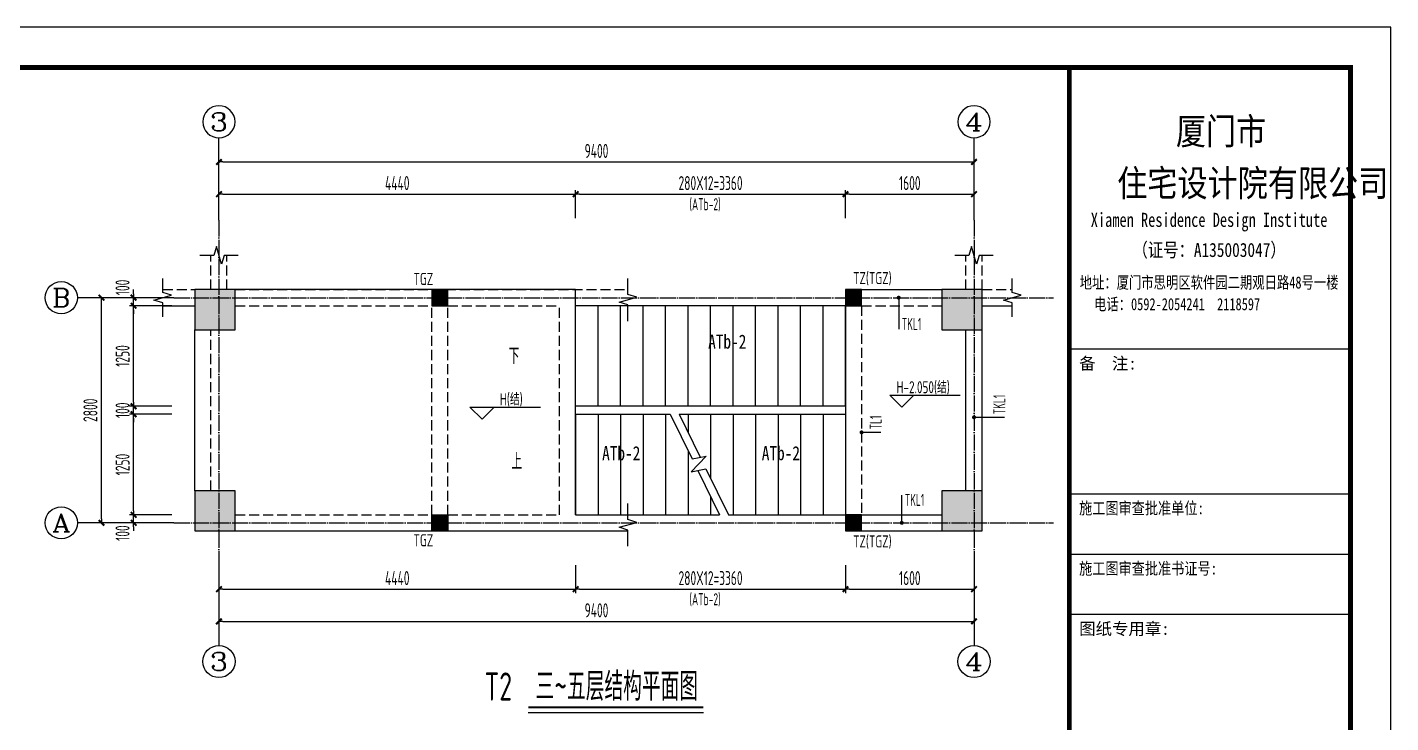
# Model space of a CAD drawing. Extents: x -441005 to 725361, y -182459 to 319313.
# Drawn here: x 560702 to 594650, y -109246 to -91950 of the extents above; entities that cross this region are included whole.
import ezdxf
from ezdxf.enums import TextEntityAlignment as Align

# ---------------------------------------------------------------- set-up
doc = ezdxf.new("R2010")
doc.units = 0
doc.header["$LTSCALE"] = 100
for name, pattern in [('DASHED', [0.75, 0.5, -0.25]), ('DOTE', [2.42, 2, -0.2, 0.02, -0.2]), ('HIDDEN', [7, 5, -2])]:
    doc.linetypes.add(name, pattern=pattern)
doc.layers.get('0').update_dxf_attribs({"linetype": 'CONTINUOUS'})
doc.layers.get('Defpoints').update_dxf_attribs({"linetype": 'CONTINUOUS'})
for name, color, linetype in [('AXIS', 3, 'CONTINUOUS'), ('AXIS_TEXT', 7, 'CONTINUOUS'), ('BEAM', 4, 'DASHED'), ('BEAM_CON', 4, 'CONTINUOUS'), ('COLU', 7, 'CONTINUOUS'), ('DIM', 3, 'CONTINUOUS'), ('DOTE', 8, 'DOTE'), ('GZ', 2, 'CONTINUOUS'), ('L梁图-主梁标注', 140, 'CONTINUOUS'), ('L梁图-次梁标注', 9, 'CONTINUOUS'), ('STAIR', 2, 'CONTINUOUS'), ('S说明&图名', 4, 'CONTINUOUS'), ('TEXT', 7, 'CONTINUOUS'), ('THIN', 7, 'CONTINUOUS'), ('图框', 7, 'CONTINUOUS')]:
    doc.layers.add(name, color=color, linetype=linetype)
doc.styles.add('_TCH_AXIS', font='COMPLEX', dxfattribs={"bigfont": 'GBCBIG'})
doc.styles.add('_TCH_DIM', font='tssdeng.shx', dxfattribs={"width": 0.7, "bigfont": '1.shx'})
doc.styles.add('COMPLEX', font='COMPLEX')
doc.styles.add('HZTXT', font='TXT', dxfattribs={"bigfont": 'HZTXT'})
doc.styles.add('TSSD_Dimension', font='tssdeng.shx', dxfattribs={"width": 0.62, "bigfont": '1.shx'})
doc.styles.add('TSSD_Rein', font='Tssdeng.shx', dxfattribs={"width": 0.7, "bigfont": '1.shx'})
doc.styles.add('图框字型一', font='SimSun.ttf')
doc.styles.add('说明', font='romans.shx', dxfattribs={"width": 0.7, "bigfont": 'dxfs.shx'})
doc.styles.add('黑体', font='simhei_1.ttf', dxfattribs={"width": 0.7})
doc.dimstyles.new('TSSD_50_100', dxfattribs={"dimtxt": 350, "dimasz": 100, "dimexe": 100, "dimexo": 50, "dimgap": 100, "dimtad": 1, "dimdec": 0, "dimlfac": 0.5, "dimzin": 0, "dimdsep": 46, "dimtxsty": 'TSSD_Dimension', "dimblk": '_tsdbk', "dimcen": 0, "dimdle": 100, "dimclrt": 7, "dimadec": 0, "dimazin": 0, "dimtfac": 1, "dimtdec": 0, "dimtix": 1, "dimtmove": 2, "dimatfit": 3, "dimfxl": 0, "dimtolj": 1, "dimtzin": 0, "dimarcsym": 0})

# ---------------------------------------------------------------- blocks, each defined once
blk = doc.blocks.new('A2+1_2')
at = {"layer": '图框'}
for p, q in [((81100, 34000), (88100, 34000)), ((81100, 30400), (88100, 30400)), ((81100, 28900), (88100, 28900)), ((81100, 27400), (88100, 27400))]:
    blk.add_line(p, q, dxfattribs=at)
blk.add_lwpolyline([(0, 0), (89100, 0), (89100, 42000), (0, 42000)], close=True, dxfattribs=at)
at = {"layer": '图框', "const_width": 120}
blk.add_lwpolyline([(2500, 1000), (88100, 1000), (88100, 41000), (2500, 41000)], close=True, dxfattribs=at)
blk.add_lwpolyline([(81100, 41000), (81100, 1000)], dxfattribs=at)
at = {"layer": '图框'}
for s, height, style, p in [('厦门市', 750, 'HZTXT', (83750, 39013)), ('住宅设计院有限公司', 750, 'HZTXT', (82290, 37723)), ('备  注:', 300, '图框字型一', (81342, 33490)), ('图纸专用章:', 300, '图框字型一', (81342, 26890))]:
    blk.add_text(s, height=height, dxfattribs=dict(at, style=style)).set_placement(p)
at = {"layer": '图框', "style": '图框字型一'}
for s, height, width, p in [('Xiamen Residence Design Institute', 350, 0.75, (84578, 37036)), ('（证号：A135003047）', 350, 0.8, (84578, 36288)), ('地址：厦门市思明区软件园二期观日路48号一楼', 300, 0.75, (84578, 35504)), ('电话：0592-2054241  2118597', 300, 0.75, (83781, 34964))]:
    blk.add_text(s, height=height, dxfattribs=dict(at, width=width)).set_placement(p, align=Align.CENTER)
at = {"layer": '图框', "style": '图框字型一', "width": 0.8}
for s, p in [('施工图审查批准单位:', (81342, 29890)), ('施工图审查批准书证号:', (81342, 28390))]:
    blk.add_text(s, height=300, dxfattribs=at).set_placement(p)
blk = doc.blocks.new('_AXISO')
blk.add_circle((0, 0), 0.5)
at = {"layer": 'AXIS_TEXT', "style": 'COMPLEX', "width": 1.041667}
blk.add_attdef('A', text='', height=0.56, dxfattribs=at).set_placement((-0.25, -0.28), (0.25, -0.28), align=Align.FIT)
blk = doc.blocks.new('_tsdbk')
blk.add_line((-1, 0), (0, 0))
at = {"const_width": 0.5}
blk.add_lwpolyline([(-0.7, -0.7), (0.7, 0.7)], dxfattribs=at)
blk = doc.blocks.new('*D1603')
at = {"layer": 'Defpoints', "color": 0}
for p in [(581075, -105275), (584275, -105275), (584275, -105925)]:
    blk.add_point(p, dxfattribs=at)
at = {"layer": 'DIM', "color": 0, "lineweight": -2}
for p, q in [((581075, -105325), (581075, -106025)), ((584275, -105325), (584275, -106025)), ((581175, -105925), (584175, -105925))]:
    blk.add_line(p, q, dxfattribs=at)
at = {"layer": 'DIM', "color": 0, "lineweight": -2, "xscale": 100, "yscale": 100, "zscale": 100, "rotation": 180}
blk.add_blockref('_tsdbk', (581075, -105925), dxfattribs=at)
at = {"layer": 'DIM', "color": 0, "lineweight": -2, "xscale": 100, "yscale": 100, "zscale": 100}
blk.add_blockref('_tsdbk', (584275, -105925), dxfattribs=at)
at = {"layer": 'DIM', "color": 7, "insert": (582675, -105650), "char_height": 350, "attachment_point": 5, "style": 'TSSD_Dimension'}
blk.add_mtext('\\A1;1600', dxfattribs=at)
blk = doc.blocks.new('*D1604')
at = {"layer": 'Defpoints', "color": 0}
for p in [(565475, -105525), (584275, -105525), (584275, -106725)]:
    blk.add_point(p, dxfattribs=at)
at = {"layer": 'DIM', "color": 0, "lineweight": -2}
for p, q in [((565475, -105575), (565475, -106825)), ((584275, -105575), (584275, -106825)), ((565575, -106725), (584175, -106725))]:
    blk.add_line(p, q, dxfattribs=at)
at = {"layer": 'DIM', "color": 0, "lineweight": -2, "xscale": 100, "yscale": 100, "zscale": 100, "rotation": 180}
blk.add_blockref('_tsdbk', (565475, -106725), dxfattribs=at)
at = {"layer": 'DIM', "color": 0, "lineweight": -2, "xscale": 100, "yscale": 100, "zscale": 100}
blk.add_blockref('_tsdbk', (584275, -106725), dxfattribs=at)
at = {"layer": 'DIM', "color": 7, "insert": (574875, -106450), "char_height": 350, "attachment_point": 5, "style": 'TSSD_Dimension'}
blk.add_mtext('\\A1;9400', dxfattribs=at)
blk = doc.blocks.new('*D1605')
at = {"layer": 'Defpoints', "color": 0}
for p in [(563350, -98675), (564350, -98675), (564350, -98875)]:
    blk.add_point(p, dxfattribs=at)
at = {"layer": 'DIM', "color": 0, "lineweight": -2}
for p, q in [((564300, -98675), (563250, -98675)), ((563350, -98575), (563350, -98475)), ((563350, -98875), (563350, -98675)), ((564300, -98875), (563250, -98875)), ((563350, -98975), (563350, -99075))]:
    blk.add_line(p, q, dxfattribs=at)
at = {"layer": 'DIM', "color": 0, "lineweight": -2, "xscale": 100, "yscale": 100, "zscale": 100}
for p, rotation in [((563350, -98675), 270), ((563350, -98875), 90)]:
    blk.add_blockref('_tsdbk', p, dxfattribs=dict(at, rotation=rotation))
at = {"layer": 'DIM', "color": 7, "insert": (563075, -98420), "char_height": 350, "attachment_point": 5, "rotation": 90, "style": 'TSSD_Dimension'}
blk.add_mtext('\\A1;100', dxfattribs=at)
blk = doc.blocks.new('*D1606')
at = {"layer": 'Defpoints', "color": 0}
for p in [(562550, -98675), (564350, -98675), (564350, -104275)]:
    blk.add_point(p, dxfattribs=at)
at = {"layer": 'DIM', "color": 0, "lineweight": -2}
for p, q in [((564300, -98675), (562450, -98675)), ((562550, -104175), (562550, -98775)), ((564300, -104275), (562450, -104275))]:
    blk.add_line(p, q, dxfattribs=at)
at = {"layer": 'DIM', "color": 0, "lineweight": -2, "xscale": 100, "yscale": 100, "zscale": 100}
for p, rotation in [((562550, -98675), 90), ((562550, -104275), 270)]:
    blk.add_blockref('_tsdbk', p, dxfattribs=dict(at, rotation=rotation))
at = {"layer": 'DIM', "color": 7, "insert": (562275, -101475), "char_height": 350, "attachment_point": 5, "rotation": 90, "style": 'TSSD_Dimension'}
blk.add_mtext('\\A1;2800', dxfattribs=at)
blk = doc.blocks.new('*D1607')
at = {"layer": 'Defpoints', "color": 0}
for p in [(565475, -105275), (574355, -105275), (574355, -105925)]:
    blk.add_point(p, dxfattribs=at)
at = {"layer": 'DIM', "color": 0, "lineweight": -2}
for p, q in [((565475, -105325), (565475, -106025)), ((574355, -105325), (574355, -106025)), ((565575, -105925), (574255, -105925))]:
    blk.add_line(p, q, dxfattribs=at)
at = {"layer": 'DIM', "color": 0, "lineweight": -2, "xscale": 100, "yscale": 100, "zscale": 100, "rotation": 180}
blk.add_blockref('_tsdbk', (565475, -105925), dxfattribs=at)
at = {"layer": 'DIM', "color": 0, "lineweight": -2, "xscale": 100, "yscale": 100, "zscale": 100}
blk.add_blockref('_tsdbk', (574355, -105925), dxfattribs=at)
at = {"layer": 'DIM', "color": 7, "insert": (569915, -105650), "char_height": 350, "attachment_point": 5, "style": 'TSSD_Dimension'}
blk.add_mtext('\\A1;4440', dxfattribs=at)
blk = doc.blocks.new('*D1608')
at = {"layer": 'Defpoints', "color": 0}
for p in [(563350, -101375), (564350, -101375), (564350, -101575)]:
    blk.add_point(p, dxfattribs=at)
at = {"layer": 'DIM', "color": 0, "lineweight": -2}
for p, q in [((564300, -101375), (563250, -101375)), ((563350, -101275), (563350, -101175)), ((563350, -101575), (563350, -101375)), ((564300, -101575), (563250, -101575)), ((563350, -101675), (563350, -101775))]:
    blk.add_line(p, q, dxfattribs=at)
at = {"layer": 'DIM', "color": 0, "lineweight": -2, "xscale": 100, "yscale": 100, "zscale": 100}
for p, rotation in [((563350, -101375), 270), ((563350, -101575), 90)]:
    blk.add_blockref('_tsdbk', p, dxfattribs=dict(at, rotation=rotation))
at = {"layer": 'DIM', "color": 7, "insert": (563075, -101475), "char_height": 350, "attachment_point": 5, "rotation": 90, "style": 'TSSD_Dimension'}
blk.add_mtext('\\A1;100', dxfattribs=at)
blk = doc.blocks.new('*D1609')
at = {"layer": 'Defpoints', "color": 0}
for p in [(563350, -104075), (564350, -104075), (564350, -104275)]:
    blk.add_point(p, dxfattribs=at)
at = {"layer": 'DIM', "color": 0, "lineweight": -2}
for p, q in [((563350, -103975), (563350, -103875)), ((564300, -104075), (563250, -104075)), ((563350, -104275), (563350, -104075)), ((564300, -104275), (563250, -104275)), ((563350, -104375), (563350, -104475))]:
    blk.add_line(p, q, dxfattribs=at)
at = {"layer": 'DIM', "color": 0, "lineweight": -2, "xscale": 100, "yscale": 100, "zscale": 100}
for p, rotation in [((563350, -104075), 270), ((563350, -104275), 90)]:
    blk.add_blockref('_tsdbk', p, dxfattribs=dict(at, rotation=rotation))
at = {"layer": 'DIM', "color": 7, "insert": (563075, -104530), "char_height": 350, "attachment_point": 5, "rotation": 90, "style": 'TSSD_Dimension'}
blk.add_mtext('\\A1;100', dxfattribs=at)
blk = doc.blocks.new('*D1610')
at = {"layer": 'Defpoints', "color": 0}
for p in [(584275, -96100), (581075, -96750), (584275, -96750)]:
    blk.add_point(p, dxfattribs=at)
at = {"layer": 'DIM', "color": 0, "lineweight": -2}
for p, q in [((581075, -96700), (581075, -96000)), ((584275, -96700), (584275, -96000)), ((581175, -96100), (584175, -96100))]:
    blk.add_line(p, q, dxfattribs=at)
at = {"layer": 'DIM', "color": 0, "lineweight": -2, "xscale": 100, "yscale": 100, "zscale": 100, "rotation": 180}
blk.add_blockref('_tsdbk', (581075, -96100), dxfattribs=at)
at = {"layer": 'DIM', "color": 0, "lineweight": -2, "xscale": 100, "yscale": 100, "zscale": 100}
blk.add_blockref('_tsdbk', (584275, -96100), dxfattribs=at)
at = {"layer": 'DIM', "color": 7, "insert": (582675, -95825), "char_height": 350, "attachment_point": 5, "style": 'TSSD_Dimension'}
blk.add_mtext('\\A1;1600', dxfattribs=at)
blk = doc.blocks.new('*D1611')
at = {"layer": 'Defpoints', "color": 0}
for p in [(584275, -95300), (565475, -96500), (584275, -96500)]:
    blk.add_point(p, dxfattribs=at)
at = {"layer": 'DIM', "color": 0, "lineweight": -2}
for p, q in [((565475, -96450), (565475, -95200)), ((565575, -95300), (584175, -95300)), ((584275, -96450), (584275, -95200))]:
    blk.add_line(p, q, dxfattribs=at)
at = {"layer": 'DIM', "color": 0, "lineweight": -2, "xscale": 100, "yscale": 100, "zscale": 100, "rotation": 180}
blk.add_blockref('_tsdbk', (565475, -95300), dxfattribs=at)
at = {"layer": 'DIM', "color": 0, "lineweight": -2, "xscale": 100, "yscale": 100, "zscale": 100}
blk.add_blockref('_tsdbk', (584275, -95300), dxfattribs=at)
at = {"layer": 'DIM', "color": 7, "insert": (574875, -95025), "char_height": 350, "attachment_point": 5, "style": 'TSSD_Dimension'}
blk.add_mtext('\\A1;9400', dxfattribs=at)
blk = doc.blocks.new('*D1612')
at = {"layer": 'Defpoints', "color": 0}
for p in [(574355, -96100), (565475, -96750), (574355, -96750)]:
    blk.add_point(p, dxfattribs=at)
at = {"layer": 'DIM', "color": 0, "lineweight": -2}
for p, q in [((565475, -96700), (565475, -96000)), ((574355, -96700), (574355, -96000)), ((565575, -96100), (574255, -96100))]:
    blk.add_line(p, q, dxfattribs=at)
at = {"layer": 'DIM', "color": 0, "lineweight": -2, "xscale": 100, "yscale": 100, "zscale": 100, "rotation": 180}
blk.add_blockref('_tsdbk', (565475, -96100), dxfattribs=at)
at = {"layer": 'DIM', "color": 0, "lineweight": -2, "xscale": 100, "yscale": 100, "zscale": 100}
blk.add_blockref('_tsdbk', (574355, -96100), dxfattribs=at)
at = {"layer": 'DIM', "color": 7, "insert": (569915, -95825), "char_height": 350, "attachment_point": 5, "style": 'TSSD_Dimension'}
blk.add_mtext('\\A1;4440', dxfattribs=at)
blk = doc.blocks.new('*D1613')
at = {"layer": 'Defpoints', "color": 0}
for p in [(563350, -101575), (564350, -101575), (564350, -104075)]:
    blk.add_point(p, dxfattribs=at)
at = {"layer": 'DIM', "color": 0, "lineweight": -2}
for p, q in [((564300, -101575), (563250, -101575)), ((563350, -103975), (563350, -101675)), ((564300, -104075), (563250, -104075))]:
    blk.add_line(p, q, dxfattribs=at)
at = {"layer": 'DIM', "color": 0, "lineweight": -2, "xscale": 100, "yscale": 100, "zscale": 100}
for p, rotation in [((563350, -101575), 90), ((563350, -104075), 270)]:
    blk.add_blockref('_tsdbk', p, dxfattribs=dict(at, rotation=rotation))
at = {"layer": 'DIM', "color": 7, "insert": (563075, -102825), "char_height": 350, "attachment_point": 5, "rotation": 90, "style": 'TSSD_Dimension'}
blk.add_mtext('\\A1;1250', dxfattribs=at)
blk = doc.blocks.new('*D1614')
at = {"layer": 'Defpoints', "color": 0}
for p in [(563350, -98875), (564350, -98875), (564350, -101375)]:
    blk.add_point(p, dxfattribs=at)
at = {"layer": 'DIM', "color": 0, "lineweight": -2}
for p, q in [((564300, -98875), (563250, -98875)), ((563350, -101275), (563350, -98975)), ((564300, -101375), (563250, -101375))]:
    blk.add_line(p, q, dxfattribs=at)
at = {"layer": 'DIM', "color": 0, "lineweight": -2, "xscale": 100, "yscale": 100, "zscale": 100}
for p, rotation in [((563350, -98875), 90), ((563350, -101375), 270)]:
    blk.add_blockref('_tsdbk', p, dxfattribs=dict(at, rotation=rotation))
at = {"layer": 'DIM', "color": 7, "insert": (563075, -100125), "char_height": 350, "attachment_point": 5, "rotation": 90, "style": 'TSSD_Dimension'}
blk.add_mtext('\\A1;1250', dxfattribs=at)
blk = doc.blocks.new('*D1540')
at = {"layer": 'Defpoints', "color": 0}
for p in [(574355, -105275), (581075, -105275), (581075, -105925)]:
    blk.add_point(p, dxfattribs=at)
at = {"layer": 'DIM', "color": 0, "lineweight": -2}
for p, q in [((574355, -105325), (574355, -106025)), ((581075, -105325), (581075, -106025)), ((574455, -105925), (580975, -105925))]:
    blk.add_line(p, q, dxfattribs=at)
at = {"layer": 'DIM', "color": 0, "lineweight": -2, "xscale": 100, "yscale": 100, "zscale": 100, "rotation": 180}
blk.add_blockref('_tsdbk', (574355, -105925), dxfattribs=at)
at = {"layer": 'DIM', "color": 0, "lineweight": -2, "xscale": 100, "yscale": 100, "zscale": 100}
blk.add_blockref('_tsdbk', (581075, -105925), dxfattribs=at)
at = {"layer": 'DIM', "color": 7, "insert": (577715, -105650), "char_height": 350, "attachment_point": 5, "style": 'TSSD_Dimension'}
blk.add_mtext('\\A1;280X12=3360', dxfattribs=at)
blk = doc.blocks.new('*D1541')
at = {"layer": 'Defpoints', "color": 0}
for p in [(581075, -96100), (574355, -96750), (581075, -96750)]:
    blk.add_point(p, dxfattribs=at)
at = {"layer": 'DIM', "color": 0, "lineweight": -2}
for p, q in [((574355, -96700), (574355, -96000)), ((581075, -96700), (581075, -96000)), ((574455, -96100), (580975, -96100))]:
    blk.add_line(p, q, dxfattribs=at)
at = {"layer": 'DIM', "color": 0, "lineweight": -2, "xscale": 100, "yscale": 100, "zscale": 100, "rotation": 180}
blk.add_blockref('_tsdbk', (574355, -96100), dxfattribs=at)
at = {"layer": 'DIM', "color": 0, "lineweight": -2, "xscale": 100, "yscale": 100, "zscale": 100}
blk.add_blockref('_tsdbk', (581075, -96100), dxfattribs=at)
at = {"layer": 'DIM', "color": 7, "insert": (577715, -95825), "char_height": 350, "attachment_point": 5, "style": 'TSSD_Dimension'}
blk.add_mtext('\\A1;280X12=3360', dxfattribs=at)
blk = doc.blocks.new('layisuixin-point')
blk.add_lwpolyline([(-0.25, 0, 0.5, 0.5, 1), (0.25, 0, 0.5, 0.5, 1)], format="xyseb", close=True)

msp = doc.modelspace()

# ---------------------------------------------------------------- hatches: boundary and pattern name
at = {"layer": 'COLU'}
for points in [[(565875, -99475), (565875, -98475), (564875, -98475), (564875, -99475)], [(584475, -99475), (584475, -98475), (583475, -98475), (583475, -99475)], [(565875, -104475), (565875, -103475), (564875, -103475), (564875, -104475)], [(584475, -104475), (584475, -103475), (583475, -103475), (583475, -104475)]]:
    msp.add_hatch(color=251, dxfattribs=at).paths.add_polyline_path(points)
at = {"layer": 'GZ'}
for points in [[(570775, -98875), (571175, -98875), (571175, -98475), (570775, -98475)], [(581075, -98875), (581475, -98875), (581475, -98475), (581075, -98475)], [(570775, -104075), (571175, -104075), (571175, -104475), (570775, -104475)], [(581075, -104475), (581475, -104475), (581475, -104075), (581075, -104075)]]:
    msp.add_hatch(color=252, dxfattribs=at).paths.add_polyline_path(points)

# ---------------------------------------------------------------- linework, layer by layer
at = {"layer": 'AXIS'}
for p, q in [((565475, -96750), (565475, -94700)), ((584275, -96750), (584275, -94700)), ((564350, -98675), (561950, -98675)), ((564350, -104275), (561950, -104275)), ((565475, -105275), (565475, -107325)), ((584275, -105275), (584275, -107325))]:
    msp.add_line(p, q, dxfattribs=at)
at = {"layer": 'BEAM', "linetype": 'HIDDEN', "ltscale": 0.5}
for p, q in [((565275, -98475), (565275, -97625)), ((565675, -98475), (565675, -97625)), ((584075, -98475), (584075, -97625)), ((584475, -98475), (584475, -97625)), ((564075, -98475), (564875, -98475)), ((565875, -98475), (575656.4, -98475)), ((584475, -98475), (585225, -98475)), ((565875, -98875), (570775, -98875)), ((570775, -104075), (570775, -98875)), ((571175, -104075), (571175, -98875)), ((571175, -98875), (573955, -98875)), ((573955, -104075), (573955, -98875)), ((581475, -98875), (583475, -98875)), ((581475, -98875), (581475, -104075)), ((565275, -103475), (565275, -99475)), ((565875, -104075), (570775, -104075)), ((571175, -104075), (573955, -104075))]:
    msp.add_line(p, q, dxfattribs=at)
at = {"layer": 'BEAM_CON'}
for p, q in [((570775, -98475), (565875, -98475)), ((574355, -98475), (570775, -98475)), ((574355, -104075), (574355, -98475)), ((581075, -98475), (583475, -98475)), ((581075, -98475), (581075, -104475)), ((564075, -98875), (564875, -98875)), ((584475, -98875), (585225, -98875)), ((564875, -103475), (564875, -99475)), ((584075, -103475), (584075, -99475)), ((584475, -103475), (584475, -99475)), ((581475, -104075), (583475, -104075)), ((565875, -104475), (575656.4, -104475)), ((581075, -104475), (583475, -104475))]:
    msp.add_line(p, q, dxfattribs=at)
at = {"layer": 'COLU'}
for points in [[(565875, -99475), (565875, -98475), (564875, -98475), (564875, -99475)], [(584475, -99475), (584475, -98475), (583475, -98475), (583475, -99475)], [(565875, -104475), (565875, -103475), (564875, -103475), (564875, -104475)], [(584475, -104475), (584475, -103475), (583475, -103475), (583475, -104475)]]:
    msp.add_lwpolyline(points, close=True, dxfattribs=at)
at = {"layer": 'DIM'}
for points in [[(573160, -100027, 0, 0, 0), (582082.3, -100027, 0, 0, 0), (582082.3, -102850, 0, 0, 0), (578641, -102850, 80, 0, 0), (578341, -102850, 0, 0, 0)], [(573197.7, -102800, 0, 0, 0), (576722.1, -102800, 80, 0, 0), (577022.1, -102800, 0, 0, 0)]]:
    msp.add_lwpolyline(points, format="xyseb", dxfattribs=at)
at = {"layer": 'DOTE', "ltscale": 2}
for p, q in [((565475, -96750), (565475, -105275)), ((584275, -96750), (584275, -105275)), ((564350, -98675), (586250, -98675)), ((564350, -104275), (586250, -104275))]:
    msp.add_line(p, q, dxfattribs=at)
at = {"layer": 'GZ', "color": 2}
for points in [[(570775, -98875), (571175, -98875), (571175, -98475), (570775, -98475)], [(581075, -98875), (581475, -98875), (581475, -98475), (581075, -98475)], [(570775, -104075), (571175, -104075), (571175, -104475), (570775, -104475)], [(581075, -104475), (581475, -104475), (581475, -104075), (581075, -104075)]]:
    msp.add_lwpolyline(points, close=True, dxfattribs=at)
at = {"layer": 'L梁图-次梁标注'}
for p, q in [((582400, -98675), (582400, -99456.4)), ((584275, -101650), (585031.4, -101650)), ((581954.1, -102025), (581475, -102025)), ((582475, -104275), (582475, -103589.1))]:
    msp.add_line(p, q, dxfattribs=at)
at = {"layer": 'STAIR'}
for p, q in [((581075, -98875), (574355, -98875)), ((574355, -101375), (574355, -98875)), ((574915, -101375), (574915, -98875)), ((575475, -101375), (575475, -98875)), ((576035, -101375), (576035, -98875)), ((576595, -101375), (576595, -98875)), ((577155, -101375), (577155, -98875)), ((577715, -101375), (577715, -98875)), ((578275, -101375), (578275, -98875)), ((578835, -101375), (578835, -98875)), ((579395, -101375), (579395, -98875)), ((579955, -101375), (579955, -98875)), ((580515, -101375), (580515, -98875)), ((581075, -101375), (581075, -98875)), ((581075, -101375), (574355, -101375)), ((574355, -101575), (574355, -101375)), ((581075, -101375), (581075, -101575)), ((574355, -101575), (576708.6, -101575)), ((574355, -101575), (574355, -104075)), ((574915, -101575), (574915, -104075)), ((575475, -101575), (575475, -104075)), ((576035, -101575), (576035, -104075)), ((576595, -101575), (576595, -104075)), ((576708.6, -101575), (577254.1, -102683.9)), ((576931.5, -101575), (581075, -101575)), ((576931.5, -101575), (577457.2, -102643.7)), ((577155, -101575), (577155, -102029.3)), ((577715, -101575), (577715, -103167.6)), ((578275, -101575), (578275, -104075)), ((578835, -101575), (578835, -104075)), ((579395, -101575), (579395, -104075)), ((579955, -101575), (579955, -104075)), ((580515, -101575), (580515, -104075)), ((581075, -101575), (581075, -104075)), ((577155, -102482.4), (577155, -104075)), ((577604.2, -102614.6), (577231.8, -103002.8)), ((577254.1, -102683.9), (577604.2, -102614.6)), ((577231.8, -103002.8), (577598.3, -102930.3)), ((577395.1, -102970.5), (577938.5, -104075)), ((577598.3, -102930.3), (578161.4, -104075)), ((577715, -103620.7), (577715, -104075)), ((574355, -104075), (577938.5, -104075)), ((578161.4, -104075), (581075, -104075))]:
    msp.add_line(p, q, dxfattribs=at)
at = {"layer": 'S说明&图名'}
msp.add_line((573174.8, -108991.5), (577535.2, -108991.5), dxfattribs=at)
msp.add_lwpolyline([(573174.8, -108865.5, 52.5, 52.5, 0), (577535.2, -108865.5, 0, 0, 0)], format="xyseb", dxfattribs=at)
at = {"layer": 'TEXT', "color": 3}
for p, q in [((582475, -101400), (582175, -101100)), ((582175, -101100), (583932.8, -101100)), ((582475, -101400), (582775, -101100)), ((572025, -101700), (571725, -101400)), ((571725, -101400), (573482.8, -101400)), ((572025, -101700), (572325, -101400))]:
    msp.add_line(p, q, dxfattribs=at)
at = {"layer": 'THIN'}
for points in [[(565955, -97625), (565605, -97625), (565535, -97845), (565415, -97405), (565345, -97625), (564995, -97625)], [(584755, -97625), (584405, -97625), (584335, -97845), (584215, -97405), (584145, -97625), (583795, -97625)], [(564075, -99155), (564075, -98805), (563855, -98735), (564295, -98615), (564075, -98545), (564075, -98195)], [(575656.4, -99255), (575656.4, -98855), (575436.4, -98785), (575876.4, -98665), (575656.4, -98595), (575656.4, -98195)], [(585225, -99155), (585225, -98805), (585005, -98735), (585445, -98615), (585225, -98545), (585225, -98195)], [(575656.4, -104855), (575656.4, -104455), (575436.4, -104385), (575876.4, -104265), (575656.4, -104195), (575656.4, -103795)]]:
    msp.add_lwpolyline(points, dxfattribs=at)

# ---------------------------------------------------------------- block references
msp.add_blockref('A2+1_2', (505550, -133950))
at = {"layer": 'AXIS'}
ref = msp.add_blockref('_AXISO', (565475, -94300), dxfattribs=dict(at, xscale=-800, yscale=800, zscale=800, rotation=180))
ref.add_attrib('A', '3', dxfattribs={"layer": 'AXIS_TEXT', "height": 452.5, "style": '_TCH_AXIS', "width": 1.5}).set_placement((565248.7, -94526.3), (565701.3, -94526.3), align=Align.FIT)
ref = msp.add_blockref('_AXISO', (565475, -94300), dxfattribs=dict(at, xscale=-800, yscale=800, zscale=800, rotation=180))
ref.add_attrib('A', '3', dxfattribs={"layer": 'AXIS_TEXT', "height": 452.5, "style": '_TCH_AXIS', "width": 1.5}).set_placement((565248.7, -94526.3), (565701.3, -94526.3), align=Align.FIT)
ref = msp.add_blockref('_AXISO', (584275, -94300), dxfattribs=dict(at, xscale=-800, yscale=800, zscale=800, rotation=180))
ref.add_attrib('A', '4', dxfattribs={"layer": 'AXIS_TEXT', "height": 452.5, "style": '_TCH_AXIS', "width": 1.3125}).set_placement((584048.7, -94526.3), (584501.3, -94526.3), align=Align.FIT)
ref = msp.add_blockref('_AXISO', (584275, -94300), dxfattribs=dict(at, xscale=-800, yscale=800, zscale=800, rotation=180))
ref.add_attrib('A', '4', dxfattribs={"layer": 'AXIS_TEXT', "height": 452.5, "style": '_TCH_AXIS', "width": 1.3125}).set_placement((584048.7, -94526.3), (584501.3, -94526.3), align=Align.FIT)
ref = msp.add_blockref('_AXISO', (561550, -98675), dxfattribs=dict(at, xscale=800, yscale=800, zscale=800))
ref.add_attrib('A', 'B', dxfattribs={"layer": 'AXIS_TEXT', "height": 452.5, "style": '_TCH_AXIS', "width": 1.235294}).set_placement((561323.7, -98901.3), (561776.3, -98901.3), align=Align.FIT)
ref = msp.add_blockref('_AXISO', (561550, -104275), dxfattribs=dict(at, xscale=800, yscale=800, zscale=800))
ref.add_attrib('A', 'A', dxfattribs={"layer": 'AXIS_TEXT', "height": 452.5, "style": '_TCH_AXIS', "width": 1.166667}).set_placement((561323.7, -104501.3), (561776.3, -104501.3), align=Align.FIT)
ref = msp.add_blockref('_AXISO', (565475, -107725), dxfattribs=dict(at, xscale=800, yscale=800, zscale=800))
ref.add_attrib('A', '3', dxfattribs={"layer": 'AXIS_TEXT', "height": 452.5, "style": '_TCH_AXIS', "width": 1.5}).set_placement((565248.7, -107951.3), (565701.3, -107951.3), align=Align.FIT)
ref = msp.add_blockref('_AXISO', (584275, -107725), dxfattribs=dict(at, xscale=800, yscale=800, zscale=800))
ref.add_attrib('A', '4', dxfattribs={"layer": 'AXIS_TEXT', "height": 452.5, "style": '_TCH_AXIS', "width": 1.3125}).set_placement((584048.7, -107951.3), (584501.3, -107951.3), align=Align.FIT)
at = {"layer": 'L梁图-次梁标注', "xscale": 99, "yscale": 99, "zscale": 99}
for p in [(582400, -98675), (581475, -102025), (582475, -104275)]:
    msp.add_blockref('layisuixin-point', p, dxfattribs=at)
at = {"layer": 'L梁图-次梁标注', "xscale": 99, "yscale": 99, "zscale": 99, "rotation": 90}
msp.add_blockref('layisuixin-point', (584275, -101650), dxfattribs=at)

# ---------------------------------------------------------------- texts
at = {"layer": 'DIM', "color": 6, "style": 'TSSD_Rein', "width": 0.6}
for p in [(577188.5, -96500), (577188.5, -106325)]:
    msp.add_text('(ATb-2)', height=300, rotation=0.00039, dxfattribs=at).set_placement(p)
at = {"layer": 'DIM', "style": '说明', "width": 0.7}
for s, p in [('下', (572689, -100326.4)), ('上', (572755.2, -102946.7))]:
    msp.add_text(s, height=400, dxfattribs=at).set_placement(p)
at = {"layer": 'GZ', "color": 2, "style": '_TCH_DIM', "width": 0.705882}
for s, p in [('TGZ', (570319.6, -98359.4)), ('TZ(TGZ)', (581263.6, -98337.7)), ('TZ(TGZ)', (581263.6, -104887.7)), ('TGZ', (570319.6, -104859.4))]:
    msp.add_text(s, height=300, dxfattribs=at).set_placement(p)
at = {"layer": 'L梁图-主梁标注', "color": 140, "style": '黑体', "width": 0.8}
for p in [(577654.9, -99942.7), (575014.9, -102717.7), (578989.9, -102717.7)]:
    msp.add_text('ATb-2', height=350, rotation=0.00039, dxfattribs=at).set_placement(p)
at = {"layer": 'L梁图-次梁标注', "style": 'TSSD_Rein', "width": 0.6}
for p in [(582475, -99479.5), (582550, -103854.5)]:
    msp.add_text('TKL1', height=300, dxfattribs=at).set_placement(p)
for s, p in [('TKL1', (585054.5, -101575)), ('TL1', (581977.2, -101950))]:
    msp.add_text(s, height=300, rotation=90, dxfattribs=at).set_placement(p)
at = {"layer": 'S说明&图名', "color": 7, "linetype": 'Continuous', "style": 'TSSD_Rein', "width": 0.7}
for s, p in [('三~五层结构平面图', (575380, -108696)), ('T2', (572430, -108696))]:
    msp.add_text(s, height=700, dxfattribs=at).set_placement(p, align=Align.CENTER)
at = {"layer": 'TEXT', "style": '_TCH_DIM', "width": 0.705882}
for s, p in [('H-2.050(结)', (582343.9, -101052.1)), ('H(结)', (572468.9, -101352.1))]:
    msp.add_text(s, height=300, dxfattribs=at).set_placement(p)

# ---------------------------------------------------------------- dimensions: what is measured, and where the dimension line sits
at = {"layer": 'DIM'}
for p1, p2, distance, picture, middle in [((565475, -96500), (584275, -96500), 1200, '*D1611', (574875, -95025)), ((565475, -96750), (574355, -96750), 650, '*D1612', (569915, -95825)), ((581075, -96750), (584275, -96750), 650, '*D1610', (582675, -95825)), ((564350, -104275), (564350, -98675), 1800, '*D1606', (562275, -101475)), ((564350, -101375), (564350, -98875), 1000, '*D1614', (563075, -100125)), ((564350, -101575), (564350, -101375), 1000, '*D1608', (563075, -101475)), ((564350, -104075), (564350, -101575), 1000, '*D1613', (563075, -102825)), ((565475, -105275), (574355, -105275), -650, '*D1607', (569915, -105650)), ((565475, -105525), (584275, -105525), -1200, '*D1604', (574875, -106450)), ((581075, -105275), (584275, -105275), -650, '*D1603', (582675, -105650))]:
    dim = msp.add_aligned_dim(p1=p1, p2=p2, distance=distance, dimstyle='TSSD_50_100', dxfattribs=at)
    dim.commit()
    dim.dimension.update_dxf_attribs({"geometry": picture, "text_midpoint": middle})
for p1, p2, distance, picture, middle in [((574355, -96750), (581075, -96750), 650, '*D1541', (577715, -95825)), ((574355, -105275), (581075, -105275), -650, '*D1540', (577715, -105650))]:
    dim = msp.add_aligned_dim(p1=p1, p2=p2, distance=distance, text='280X12=<>', dimstyle='TSSD_50_100', dxfattribs=at)
    dim.commit()
    dim.dimension.update_dxf_attribs({"geometry": picture, "text_midpoint": middle})
for base, p1, p2, picture, middle in [((563350, -98675), (564350, -98875), (564350, -98675), '*D1605', (563075, -98419.7)), ((563350, -104075), (564350, -104275), (564350, -104075), '*D1609', (563075, -104530.3))]:
    dim = msp.add_linear_dim(base=base, p1=p1, p2=p2, angle=90, dimstyle='TSSD_50_100', dxfattribs=at)
    dim.commit()
    dim.dimension.update_dxf_attribs({"geometry": picture, "text_midpoint": middle, "dimtype": 161})

doc.saveas('drawing.dxf')
